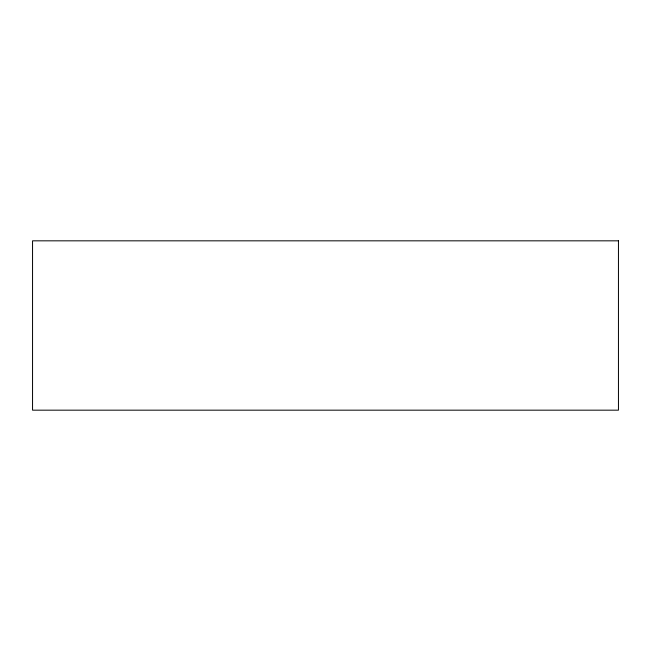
<?xml version="1.0" encoding="UTF-8"?>
<svg xmlns="http://www.w3.org/2000/svg" width="651" height="651" viewBox="0 0 651 651"><rect width="100%" height="100%" fill="white"/><g stroke="black" fill="none" stroke-linecap="round" stroke-linejoin="round"><path stroke-width="0.98" d="M618.45 240.829L32.55 240.829L32.55 410.171L618.45 410.171L618.45 240.829"/></g></svg>
